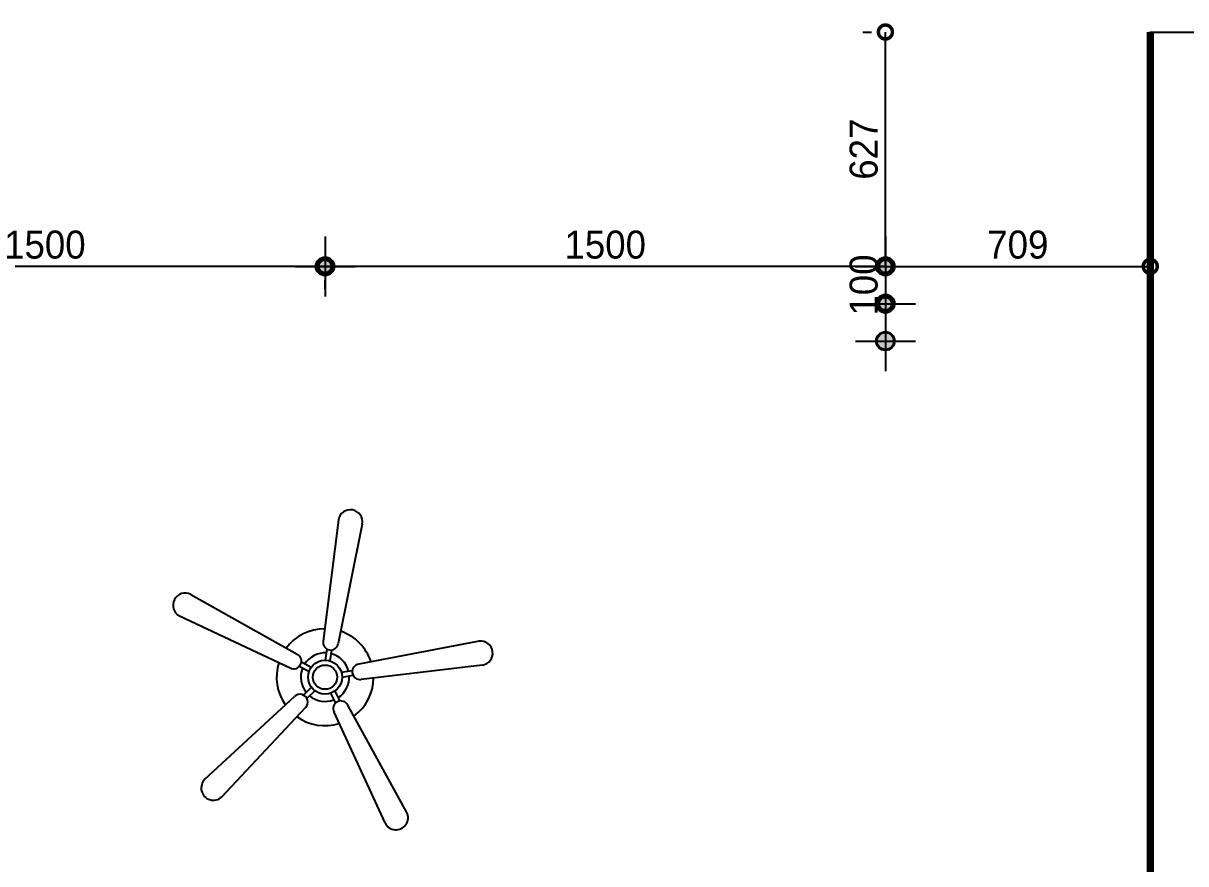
# Model space of a CAD drawing. Header units: inches. Extents: x 15866 to 103813, y -56635 to -28561.
# Drawn here: x 47017 to 50129, y -38947 to -36696 of the extents above; entities that cross this region are included whole.
import ezdxf

# ---------------------------------------------------------------- set-up
doc = ezdxf.new("R2010")
doc.units = ezdxf.units.IN
doc.header["$LTSCALE"] = 50
doc.header["$MEASUREMENT"] = 0
doc.linetypes.add('HID', pattern=[2.5, 1.5, -1])
for name, color, linetype in [('06-FUR', 6, 'Continuous'), ('06-LIGHT', 4, 'Continuous'), ('07-DIM WAL', 5, 'Continuous'), ('2-con', 2, 'Continuous'), ('3.기호.계단선', 30, 'Continuous'), ('RC-LIGHT', 7, 'Continuous')]:
    doc.layers.add(name, color=color, linetype=linetype)
doc.styles.add('스타일1', font='HY울릉도M.TTF')
doc.dimstyles.new('30', dxfattribs={"dimscale": 30, "dimtxt": 2.5, "dimasz": 2.5, "dimexe": 1.25, "dimexo": 2, "dimtad": 1, "dimdec": 0, "dimtxsty": '스타일1', "dimblk": 'DOTSMALL', "dimcen": 2.5, "dimclrd": 1, "dimclre": 1, "dimclrt": 7, "dimadec": 0, "dimazin": 0, "dimtfac": 1, "dimtdec": 0, "dimtix": 1, "dimtmove": 0, "dimatfit": 3, "dimldrblk": 'DOTSMALL', "dimfxl": 1.25, "dimarcsym": 0})

# ---------------------------------------------------------------- blocks, each defined once
blk = doc.blocks.new('vudausewh')
at = {"layer": '2-con'}
blk.add_lwpolyline([(28724, -36719.6), (28724, -41659.6), (28739, -41659.6), (28739, -41859.6), (28646, -41859.6), (28646, -42044.6), (27726, -42044.6), (27726, -41844.6), (28446, -41844.6), (28446, -40374.6), (27816, -40374.6), (27816, -40174.6), (28534, -40174.6), (28534, -36719.6), (28724, -36719.6)], dxfattribs=at)
blk = doc.blocks.new('cjswjdej')
blk.add_blockref('vudausewh', (21500, 0))
blk = doc.blocks.new('CELILNGPAN')
at = {"layer": '06-FUR', "color": 6}
for p, q in [((48717.2, -3709.4), (48676.4, -4034.6)), ((48781.1, -3721), (48717.1, -4041.2)), ((48322.4, -3909.7), (48607.1, -4069.5)), ((48291.6, -3966.9), (48588.2, -4106.2)), ((49093.7, -4034.6), (48771.7, -4096.2)), ((48682.4, -4085.6), (48687.2, -4056.2)), ((48695.2, -4087.7), (48700, -4058.3)), ((48638.6, -4116.2), (48612.1, -4102.6)), ((48644.6, -4104.7), (48618.1, -4091.1)), ((49102.3, -4098.9), (48778, -4137)), ((48725.1, -4117.8), (48754.5, -4113.2)), ((48727, -4130.6), (48756.5, -4126)), ((48645.1, -4158.1), (48623.9, -4179.1)), ((48654.2, -4167.3), (48633.1, -4188.3)), ((48707.7, -4168.3), (48721.1, -4194.9)), ((48360.1, -4404.3), (48600.1, -4182.9)), ((48696.1, -4174.1), (48709.5, -4200.7)), ((48404.9, -4451.3), (48629.1, -4212.2)), ((48842.1, -4521.2), (48705.7, -4224.6)), ((48900.6, -4493.1), (48742.5, -4206))]:
    blk.add_line(p, q, dxfattribs=at)
for radius in [45.4, 32.5]:
    blk.add_circle((48681.6, -4131), radius, dxfattribs=at)
for centre, radius, start, end in [((48749.2, -3715.2), 32.5, 349.67, 169.67), ((48307, -3938.3), 32.5, 61.67, 241.67), ((48681.6, -4131), 129.8, 90.4651, 143.078), ((48681.6, -4131), 129.8, 18.4651, 71.078), ((48696.7, -4037.9), 20.6, 170.7734, 350.7734), ((49098, -4066.8), 32.5, 277.67, 97.67), ((48597.7, -4087.9), 20.6, 242.7734, 62.7734), ((48681.6, -4131), 64.9, 86.5125, 147.0342), ((48681.6, -4131), 64.9, 14.5125, 75.0342), ((48681.6, -4131), 129.8, 162.4651, 215.078), ((48681.6, -4131), 64.9, 158.5125, 219.0342), ((48774.9, -4116.6), 20.6, 98.7734, 278.7734), ((48681.6, -4131), 64.9, 302.5125, 3.0342), ((48681.6, -4131), 129.8, 306.4651, 359.078), ((48614.6, -4197.5), 20.6, 314.7734, 134.7734), ((48681.6, -4131), 64.9, 230.5125, 291.0342), ((48724.1, -4215.3), 20.6, 26.7734, 206.7734), ((48681.6, -4131), 129.8, 234.4651, 287.078), ((48382.5, -4427.8), 32.5, 133.67, 313.67), ((48871.4, -4507.2), 32.5, 205.67, 25.67)]:
    blk.add_arc(centre, radius, start, end, dxfattribs=at)
blk = doc.blocks.new('1')
at = {"linetype": 'Continuous'}
h = blk.add_hatch(color=4, dxfattribs=at)
h.dxf.hatch_style = 1
edge = h.paths.add_edge_path()
edge.add_arc((11539653.5, -14273503.8), 37.5, 0, 360)
at = {"color": 1, "linetype": 'Continuous'}
for p, q in [((11539653.5, -14273637.1), (11539653.5, -14273370.5)), ((11539520.2, -14273503.8), (11539786.8, -14273503.8))]:
    blk.add_line(p, q, dxfattribs=at)
at = {"color": 4, "linetype": 'Continuous'}
for radius in [41.5, 37.5]:
    blk.add_circle((11539653.5, -14273503.8), radius, dxfattribs=at)
blk = doc.blocks.new('_DOTSMALL')
at = {"color": 0, "linetype": 'ByBlock', "const_width": 0.5}
blk.add_lwpolyline([(-0.0625, 0, 1), (0.0625, 0, 1)], format="xyb", close=True, dxfattribs=at)
blk = doc.blocks.new('*D184')
at = {"layer": '07-DIM WAL', "color": 1, "lineweight": -2, "transparency": 16777216}
for p, q in [((49325, -37272.1), (49325, -37522.1)), ((49265, -37347.1), (49287.5, -37347.1)), ((49265, -37447.1), (49287.5, -37447.1))]:
    blk.add_line(p, q, dxfattribs=at)
at = {"layer": 'Defpoints', "color": 0, "transparency": 16777216}
for p in [(49325, -37347.1), (49325, -37447.1), (49325, -37447.1)]:
    blk.add_point(p, dxfattribs=at)
at = {"layer": '07-DIM WAL', "color": 1, "lineweight": -2, "transparency": 16777216, "xscale": 75, "yscale": 75, "zscale": 75}
for p, rotation in [((49325, -37347.1), 270), ((49325, -37447.1), 90)]:
    blk.add_blockref('_DOTSMALL', p, dxfattribs=dict(at, rotation=rotation))
at = {"layer": '07-DIM WAL', "color": 7, "transparency": 16777216, "insert": (49267.2, -37397.1), "char_height": 75, "attachment_point": 5, "rotation": 90, "style": '스타일1'}
blk.add_mtext('100', dxfattribs=at)
blk = doc.blocks.new('*D185')
at = {"layer": '07-DIM WAL', "color": 1, "lineweight": -2, "transparency": 16777216}
for p, q in [((49325, -37287.1), (49325, -37309.6)), ((50034, -37287.1), (50034, -37309.6)), ((49325, -37347.1), (50034, -37347.1))]:
    blk.add_line(p, q, dxfattribs=at)
at = {"layer": 'Defpoints', "color": 0, "transparency": 16777216}
for p in [(49325, -37347.1), (50034, -37347.1), (50034, -37347.1)]:
    blk.add_point(p, dxfattribs=at)
at = {"layer": '07-DIM WAL', "color": 1, "lineweight": -2, "transparency": 16777216, "xscale": 75, "yscale": 75, "zscale": 75, "rotation": 180}
blk.add_blockref('_DOTSMALL', (49325, -37347.1), dxfattribs=at)
at = {"layer": '07-DIM WAL', "color": 1, "lineweight": -2, "transparency": 16777216, "xscale": 75, "yscale": 75, "zscale": 75}
blk.add_blockref('_DOTSMALL', (50034, -37347.1), dxfattribs=at)
at = {"layer": '07-DIM WAL', "color": 7, "transparency": 16777216, "insert": (49679.5, -37289.3), "char_height": 75, "attachment_point": 5, "style": '스타일1'}
blk.add_mtext('709', dxfattribs=at)
blk = doc.blocks.new('*D186')
at = {"layer": '07-DIM WAL', "color": 1, "lineweight": -2, "transparency": 16777216}
for p, q in [((47825, -37287.1), (47825, -37309.6)), ((49325, -37287.1), (49325, -37309.6)), ((49325, -37347.1), (47825, -37347.1))]:
    blk.add_line(p, q, dxfattribs=at)
at = {"layer": 'Defpoints', "color": 0, "transparency": 16777216}
for p in [(47825, -37347.1), (47825, -37347.1), (49325, -37347.1)]:
    blk.add_point(p, dxfattribs=at)
at = {"layer": '07-DIM WAL', "color": 1, "lineweight": -2, "transparency": 16777216, "xscale": 75, "yscale": 75, "zscale": 75, "rotation": 180}
blk.add_blockref('_DOTSMALL', (47825, -37347.1), dxfattribs=at)
at = {"layer": '07-DIM WAL', "color": 1, "lineweight": -2, "transparency": 16777216, "xscale": 75, "yscale": 75, "zscale": 75}
blk.add_blockref('_DOTSMALL', (49325, -37347.1), dxfattribs=at)
at = {"layer": '07-DIM WAL', "color": 7, "transparency": 16777216, "insert": (48575, -37289.3), "char_height": 75, "attachment_point": 5, "style": '스타일1'}
blk.add_mtext('1500', dxfattribs=at)
blk = doc.blocks.new('*D187')
at = {"layer": '07-DIM WAL', "color": 1, "lineweight": -2, "transparency": 16777216}
for p, q in [((46325, -37287.1), (46325, -37309.6)), ((47825, -37347.1), (46325, -37347.1)), ((47825, -37407.1), (47825, -37384.6))]:
    blk.add_line(p, q, dxfattribs=at)
at = {"layer": 'Defpoints', "color": 0, "transparency": 16777216}
for p in [(46325, -37347.1), (46325, -37347.1), (47825, -37347.1)]:
    blk.add_point(p, dxfattribs=at)
at = {"layer": '07-DIM WAL', "color": 1, "lineweight": -2, "transparency": 16777216, "xscale": 75, "yscale": 75, "zscale": 75, "rotation": 180}
blk.add_blockref('_DOTSMALL', (46325, -37347.1), dxfattribs=at)
at = {"layer": '07-DIM WAL', "color": 1, "lineweight": -2, "transparency": 16777216, "xscale": 75, "yscale": 75, "zscale": 75}
blk.add_blockref('_DOTSMALL', (47825, -37347.1), dxfattribs=at)
at = {"layer": '07-DIM WAL', "color": 7, "transparency": 16777216, "insert": (47075, -37289.3), "char_height": 75, "attachment_point": 5, "style": '스타일1'}
blk.add_mtext('1500', dxfattribs=at)
blk = doc.blocks.new('*D191')
at = {"layer": '07-DIM WAL', "color": 1, "lineweight": -2, "transparency": 16777216}
for p, q in [((49265, -36719.6), (49287.5, -36719.6)), ((49325, -37347.1), (49325, -36719.6)), ((49265, -37347.1), (49287.5, -37347.1))]:
    blk.add_line(p, q, dxfattribs=at)
at = {"layer": 'Defpoints', "color": 0, "transparency": 16777216}
for p in [(49325, -36719.6), (49325, -36719.6), (49325, -37347.1)]:
    blk.add_point(p, dxfattribs=at)
at = {"layer": '07-DIM WAL', "color": 1, "lineweight": -2, "transparency": 16777216, "xscale": 75, "yscale": 75, "zscale": 75}
for p, rotation in [((49325, -36719.6), 90), ((49325, -37347.1), 270)]:
    blk.add_blockref('_DOTSMALL', p, dxfattribs=dict(at, rotation=rotation))
at = {"layer": '07-DIM WAL', "color": 7, "transparency": 16777216, "insert": (49267.2, -37033.3), "char_height": 75, "attachment_point": 5, "rotation": 90, "style": '스타일1'}
blk.add_mtext('627', dxfattribs=at)

msp = doc.modelspace()

# ---------------------------------------------------------------- linework, layer by layer
at = {"layer": '3.기호.계단선', "color": 140, "linetype": 'HID', "const_width": 20}
msp.add_lwpolyline([(50034, -36719.6), (50034, -40174.6)], dxfattribs=at)

# ---------------------------------------------------------------- block references
msp.add_blockref('cjswjdej', (0, 0))
at = {"layer": '06-LIGHT'}
msp.add_blockref('CELILNGPAN', (-856.6, -34316), dxfattribs=at)
at = {"layer": 'RC-LIGHT', "xscale": 0.6024096385271789, "yscale": 0.6024096385271789, "zscale": 0.6024096385271789, "rotation": 270}
for p in [(8646321.2, 6914251.4), (8647821.2, 6914251.4), (8647821.2, 6914151.4), (8647821.2, 6914051.4)]:
    msp.add_blockref('1', p, dxfattribs=at)

# ---------------------------------------------------------------- dimensions: what is measured, and where the dimension line sits
at = {"layer": '07-DIM WAL'}
for base, p1, p2, picture, middle in [((49324.9843217, -36719.5604173), (49324.9843217, -37347.0604173), (49324.9843217, -36719.5604173), '*D191', (49267.1863856, -37033.3104173)), ((49325, -37447.1), (49325, -37347.1), (49325, -37447.1), '*D184', (49267.2, -37397.1))]:
    dim = msp.add_linear_dim(base=base, p1=p1, p2=p2, angle=90, dimstyle='30', dxfattribs=at)
    dim.commit()
    dim.dimension.update_dxf_attribs({"geometry": picture, "text_midpoint": middle})
for base, p1, p2, picture, middle in [((46325, -37347.1), (47825, -37347.1), (46325, -37347.1), '*D187', (47075, -37289.3)), ((47825, -37347.1), (49325, -37347.1), (47825, -37347.1), '*D186', (48575, -37289.3)), ((50034, -37347.1), (49325, -37347.1), (50034, -37347.1), '*D185', (49679.5, -37289.3))]:
    dim = msp.add_linear_dim(base=base, p1=p1, p2=p2, dimstyle='30', dxfattribs=at)
    dim.commit()
    dim.dimension.update_dxf_attribs({"geometry": picture, "text_midpoint": middle})

doc.saveas('drawing.dxf')
